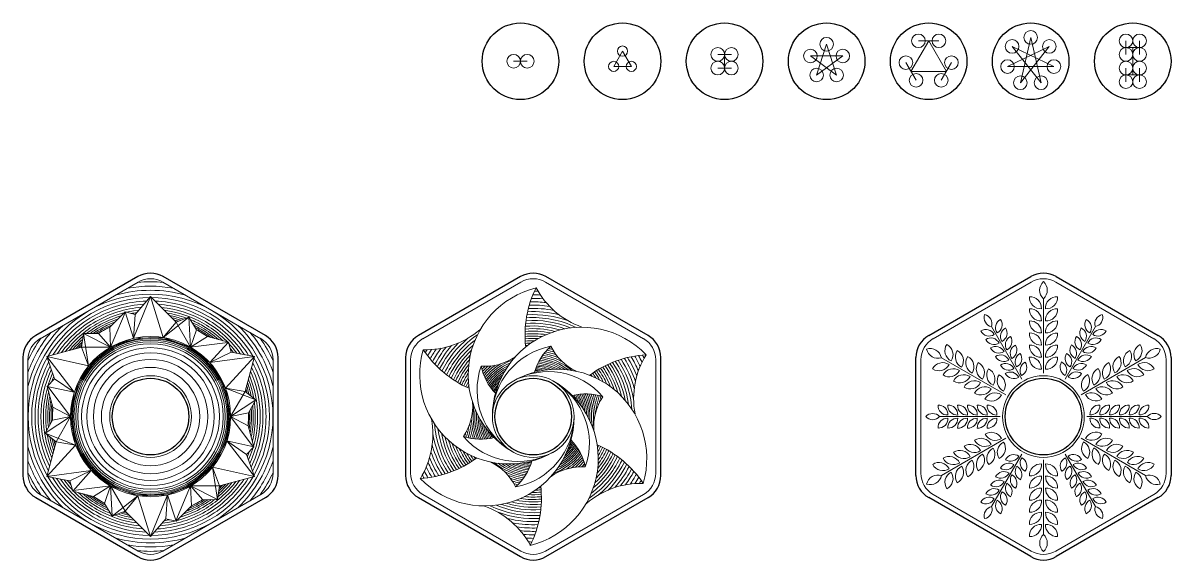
# Model space of a CAD drawing. Header units: millimetres. Extents: x -446 to 255, y -612 to 225.
# Drawn here: x -446.2 to -108.8, y -416.5 to -258.8 of the extents above; entities that cross this region are included whole.
import ezdxf

# ---------------------------------------------------------------- set-up
doc = ezdxf.new("R2010")
doc.units = ezdxf.units.MM
doc.layers.get('0').update_dxf_attribs({"color": 1, "true_color": 0xff0000})
doc.layers.add('Vector Engrave', color=5, linetype='Continuous', lineweight=0, true_color=0x0000ff)

msp = doc.modelspace()

# ---------------------------------------------------------------- linework, layer by layer
for p, q in [((-412.5, -333.25), (-442.5, -350.57)), ((-375, -350.57), (-405, -333.25)), ((-300, -333.25), (-330, -350.57)), ((-262.5, -350.57), (-292.5, -333.25)), ((-180, -350.57), (-150, -333.25)), ((-142.5, -333.25), (-112.5, -350.57)), ((-446.25, -357.07), (-446.25, -391.71)), ((-371.25, -391.71), (-371.25, -357.07)), ((-333.75, -357.07), (-333.75, -391.71)), ((-258.75, -391.71), (-258.75, -357.07)), ((-183.75, -391.71), (-183.75, -357.07)), ((-108.75, -357.07), (-108.75, -391.71)), ((-442.5, -398.21), (-412.5, -415.53)), ((-405, -415.53), (-375, -398.21)), ((-330, -398.21), (-300, -415.53)), ((-292.5, -415.53), (-262.5, -398.21)), ((-150, -415.53), (-180, -398.21)), ((-112.5, -398.21), (-142.5, -415.53))]:
    msp.add_line(p, q)
for centre in [(-300, -270), (-270, -270), (-240, -270), (-210, -270), (-180, -270), (-150, -270), (-120, -270), (-408.75, -374.39), (-296.25, -374.39), (-146.25, -374.39)]:
    msp.add_circle(centre, 11.25)
for centre, start, end in [((-408.75, -339.75), 60, 120), ((-296.25, -339.75), 60, 120), ((-146.25, -339.75), 60, 120), ((-438.75, -357.07), 120, 180), ((-378.75, -357.07), 360, 60), ((-326.25, -357.07), 120, 180), ((-266.25, -357.07), 360, 60), ((-176.25, -357.07), 120, 180), ((-116.25, -357.07), 360, 60), ((-438.75, -391.71), 180, 240), ((-378.75, -391.71), 300, 360), ((-326.25, -391.71), 180, 240), ((-266.25, -391.71), 300, 360), ((-176.25, -391.71), 180, 240), ((-116.25, -391.71), 300, 360), ((-408.75, -409.03), 240, 300), ((-296.25, -409.03), 240, 300), ((-146.25, -409.03), 240, 300)]:
    msp.add_arc(centre, 7.5, start, end)
at = {"layer": 'Vector Engrave'}
for p, q in [((-153.04, -276.31), (-150, -263)), ((-150, -263), (-146.96, -276.31)), ((-210, -265), (-212.94, -274.05)), ((-207.06, -274.05), (-210, -265)), ((-185.2, -273), (-180, -264)), ((-183, -264), (-177, -264)), ((-180, -264), (-174.8, -273)), ((-156.82, -271.56), (-144.53, -265.64)), ((-146.96, -276.31), (-155.47, -265.64)), ((-155.47, -265.64), (-143.18, -271.56)), ((-144.53, -265.64), (-153.04, -276.31)), ((-122, -268), (-122, -264)), ((-122, -266), (-118, -266)), ((-120, -274), (-120, -266)), ((-118, -268), (-118, -264)), ((-302, -270), (-298, -270)), ((-270, -267), (-272.6, -271.5)), ((-267.4, -271.5), (-270, -267)), ((-242, -268), (-238, -268)), ((-240, -272), (-240, -268)), ((-214.76, -268.45), (-207.06, -274.05)), ((-205.24, -268.45), (-214.76, -268.45)), ((-212.94, -274.05), (-205.24, -268.45)), ((-272.6, -271.5), (-267.4, -271.5)), ((-242, -272), (-238, -272)), ((-183.7, -275.6), (-186.7, -270.4)), ((-174.8, -273), (-185.2, -273)), ((-173.3, -270.4), (-176.3, -275.6)), ((-143.18, -271.56), (-156.82, -271.56)), ((-122, -276), (-122, -272)), ((-118, -276), (-118, -272)), ((-122, -274), (-118, -274)), ((-441.19, -351.5), (-412.35, -334.86)), ((-405.15, -334.86), (-376.31, -351.5)), ((-328.69, -351.5), (-299.85, -334.86)), ((-292.65, -334.86), (-263.81, -351.5)), ((-178.69, -351.5), (-149.85, -334.86)), ((-142.65, -334.86), (-113.81, -351.5)), ((-408.75, -339.14), (-413.78, -351.38)), ((-408.75, -339.14), (-413.25, -344.39)), ((-408.75, -339.14), (-401.25, -346.64)), ((-408.75, -339.14), (-405, -351.14)), ((-146.25, -339.75), (-146.25, -361.64)), ((-416.25, -343.64), (-420.75, -348.14)), ((-416.2, -343.8), (-420.53, -353.99)), ((-413.25, -344.39), (-416.25, -343.64)), ((-413.78, -351.38), (-416.25, -343.64)), ((-413.25, -344.39), (-413.78, -351.38)), ((-397.5, -345.14), (-405, -351.14)), ((-405, -351.14), (-401.25, -346.64)), ((-401.25, -346.64), (-397.5, -345.14)), ((-401.25, -346.64), (-396.97, -353.99)), ((-397.5, -345.14), (-395.25, -348.89)), ((-396.97, -353.99), (-397.5, -345.14)), ((-429.03, -354.02), (-428.46, -350.02)), ((-428.46, -350.02), (-424.08, -349.95)), ((-428.46, -350.02), (-427.01, -359.52)), ((-420.53, -353.99), (-428.46, -350.02)), ((-424.08, -349.95), (-423.17, -349.42)), ((-424.08, -349.95), (-420.53, -353.99)), ((-420.75, -348.14), (-423.17, -349.42)), ((-420.75, -348.14), (-420.53, -353.99)), ((-395.25, -348.89), (-396.97, -353.99)), ((-392.02, -350.87), (-396.97, -353.99)), ((-395.25, -348.89), (-394.33, -349.42)), ((-392.02, -350.87), (-394.33, -349.42)), ((-385.87, -352.52), (-392.02, -350.87)), ((-161.52, -347.96), (-152.63, -363.35)), ((-131, -347.95), (-139.88, -363.35)), ((-439.28, -356.76), (-429.03, -354.02)), ((-429.03, -354.02), (-420.53, -353.99)), ((-427.01, -359.52), (-429.03, -354.02)), ((-427.01, -359.52), (-420.53, -353.99)), ((-420.53, -353.99), (-413.78, -351.38)), ((-413.78, -351.38), (-405, -351.14)), ((-405, -351.14), (-396.97, -353.99)), ((-385.98, -352.64), (-396.97, -353.99)), ((-396.97, -353.99), (-391.34, -358.53)), ((-391.34, -358.53), (-385.87, -352.52)), ((-385.02, -355.49), (-385.87, -352.52)), ((-444.79, -391.04), (-444.79, -357.74)), ((-439.28, -356.76), (-436.98, -363.29)), ((-439.28, -356.76), (-427.01, -359.52)), ((-439.28, -356.76), (-431.19, -367.24)), ((-385.02, -355.49), (-391.34, -358.53)), ((-378.22, -356.76), (-391.34, -358.53)), ((-378.22, -356.76), (-386.74, -366.01)), ((-378.22, -356.76), (-385.02, -355.49)), ((-378.22, -356.76), (-380.97, -367.01)), ((-372.71, -357.74), (-372.71, -391.04)), ((-332.29, -391.04), (-332.29, -357.74)), ((-260.21, -357.74), (-260.21, -391.04)), ((-182.29, -391.04), (-182.29, -357.74)), ((-176.25, -357.09), (-157.3, -368.02)), ((-116.26, -357.07), (-135.21, -368.01)), ((-110.21, -357.74), (-110.21, -391.04)), ((-431.19, -367.24), (-427.01, -359.52)), ((-391.34, -358.53), (-386.74, -366.01)), ((-436.98, -363.29), (-439.13, -365.51)), ((-436.98, -363.29), (-431.19, -367.24)), ((-146.25, -361.64), (-146.25, -361.64)), ((-439.13, -365.51), (-437.48, -371.66)), ((-431.19, -367.24), (-439.13, -365.51)), ((-438.97, -365.54), (-432.3, -374.39)), ((-432.3, -374.39), (-431.19, -367.24)), ((-386.74, -366.01), (-380.97, -367.01)), ((-377.79, -369.51), (-386.74, -366.01)), ((-386.74, -366.01), (-385.2, -374.39)), ((-380.97, -367.01), (-385.2, -374.39)), ((-380.97, -367.01), (-377.79, -369.51)), ((-385.2, -374.39), (-377.79, -369.51)), ((-377.79, -369.51), (-379.92, -373.33)), ((-157.3, -368.02), (-157.3, -368.02)), ((-135.21, -368.01), (-135.21, -368.01)), ((-432.3, -374.39), (-439.71, -379.27)), ((-437.48, -371.66), (-437.58, -374.39)), ((-437.58, -375.45), (-437.58, -374.39)), ((-437.58, -375.45), (-432.3, -374.39)), ((-437.48, -371.66), (-432.3, -374.39)), ((-436.53, -381.77), (-432.3, -374.39)), ((-430.76, -382.77), (-432.3, -374.39)), ((-385.2, -374.39), (-386.31, -381.53)), ((-379.92, -373.33), (-385.2, -374.39)), ((-380.02, -377.12), (-385.2, -374.39)), ((-378.53, -383.23), (-385.2, -374.39)), ((-380.02, -377.12), (-379.92, -374.39)), ((-379.92, -373.33), (-379.92, -374.39)), ((-176.77, -374.4), (-159, -374.39)), ((-115.73, -374.38), (-133.5, -374.38)), ((-439.71, -379.27), (-437.58, -375.45)), ((-378.37, -383.27), (-380.02, -377.12)), ((-436.53, -381.77), (-439.71, -379.27)), ((-439.71, -379.27), (-430.76, -382.77)), ((-176.24, -391.72), (-157.29, -380.77)), ((-157.29, -380.77), (-157.29, -380.77)), ((-116.25, -391.7), (-135.21, -380.76)), ((-135.21, -380.76), (-135.21, -380.76)), ((-439.28, -392.01), (-436.53, -381.77)), ((-439.28, -392.01), (-430.76, -382.77)), ((-430.76, -382.77), (-436.53, -381.77)), ((-426.16, -390.25), (-430.76, -382.77)), ((-386.31, -381.53), (-390.49, -389.26)), ((-378.22, -392.01), (-386.31, -381.53)), ((-386.31, -381.53), (-378.37, -383.27)), ((-380.52, -385.49), (-386.31, -381.53)), ((-380.52, -385.49), (-378.37, -383.27)), ((-378.22, -392.01), (-380.52, -385.49)), ((-161.5, -400.83), (-152.62, -385.43)), ((-152.62, -385.43), (-152.62, -385.43)), ((-146.24, -409.02), (-146.25, -387.14)), ((-146.25, -387.14), (-146.25, -387.14)), ((-130.98, -400.82), (-139.87, -385.43)), ((-439.28, -392.01), (-426.16, -390.25)), ((-432.48, -393.29), (-426.16, -390.25)), ((-426.16, -390.25), (-431.63, -396.26)), ((-420.53, -394.78), (-426.16, -390.25)), ((-390.49, -389.26), (-396.97, -394.78)), ((-378.22, -392.01), (-390.49, -389.26)), ((-390.49, -389.26), (-388.47, -394.76)), ((-389.04, -398.76), (-390.49, -389.26)), ((-439.28, -392.01), (-432.48, -393.29)), ((-432.48, -393.29), (-431.63, -396.26)), ((-431.52, -396.14), (-420.53, -394.78)), ((-425.48, -397.91), (-420.53, -394.78)), ((-422.25, -399.89), (-420.53, -394.78)), ((-416.25, -402.14), (-420.53, -394.78)), ((-412.5, -397.64), (-420.53, -394.78)), ((-420.53, -394.78), (-420, -403.64)), ((-396.97, -394.78), (-403.72, -397.4)), ((-401.3, -404.98), (-396.97, -394.78)), ((-388.47, -394.76), (-396.97, -394.78)), ((-396.97, -394.78), (-389.04, -398.76)), ((-396.75, -400.64), (-396.97, -394.78)), ((-393.42, -398.83), (-396.97, -394.78)), ((-388.47, -394.76), (-389.04, -398.76)), ((-378.22, -392.01), (-388.47, -394.76)), ((-412.35, -413.92), (-441.19, -397.28)), ((-431.63, -396.26), (-425.48, -397.91)), ((-425.48, -397.91), (-423.17, -399.36)), ((-420, -403.64), (-412.5, -397.64)), ((-412.5, -397.64), (-416.25, -402.14)), ((-403.72, -397.4), (-412.5, -397.64)), ((-408.75, -409.64), (-412.5, -397.64)), ((-408.75, -409.64), (-403.72, -397.4)), ((-376.31, -397.28), (-405.15, -413.92)), ((-404.25, -404.39), (-403.72, -397.4)), ((-403.72, -397.4), (-401.25, -405.14)), ((-299.85, -413.92), (-328.69, -397.28)), ((-263.81, -397.28), (-292.65, -413.92)), ((-149.85, -413.92), (-178.69, -397.28)), ((-113.81, -397.28), (-142.65, -413.92)), ((-422.25, -399.89), (-423.17, -399.36)), ((-420, -403.64), (-422.25, -399.89)), ((-401.25, -405.14), (-396.75, -400.64)), ((-396.75, -400.64), (-394.33, -399.36)), ((-393.42, -398.83), (-394.33, -399.36)), ((-389.04, -398.76), (-393.42, -398.83)), ((-416.25, -402.14), (-420, -403.64)), ((-408.75, -409.64), (-416.25, -402.14)), ((-408.75, -409.64), (-404.25, -404.39)), ((-404.25, -404.39), (-401.25, -405.14))]:
    msp.add_line(p, q, dxfattribs=at)
for centre, radius in [((-210, -265), 2), ((-183, -264), 2), ((-177, -264), 2), ((-150, -263), 2), ((-122, -264), 2), ((-118, -264), 2), ((-270, -267), 1.5), ((-242, -268), 2), ((-238, -268), 2), ((-214.76, -268.45), 2), ((-205.24, -268.45), 2), ((-155.47, -265.64), 2), ((-144.53, -265.64), 2), ((-122, -268), 2), ((-118, -268), 2), ((-302, -270), 2), ((-298, -270), 2), ((-272.6, -271.5), 1.5), ((-267.4, -271.5), 1.5), ((-242, -272), 2), ((-238, -272), 2), ((-186.7, -270.4), 2), ((-173.3, -270.4), 2), ((-156.82, -271.56), 2), ((-143.18, -271.56), 2), ((-122, -272), 2), ((-118, -272), 2), ((-212.94, -274.05), 2), ((-207.06, -274.05), 2), ((-183.7, -275.6), 2), ((-176.3, -275.6), 2), ((-153.04, -276.31), 2), ((-146.96, -276.31), 2), ((-122, -276), 2), ((-118, -276), 2), ((-408.75, -374.39), 23.55), ((-408.75, -374.39), 23.14), ((-408.75, -374.39), 22.87), ((-408.75, -374.39), 22.5), ((-408.75, -374.39), 21.98), ((-408.75, -374.39), 21.37), ((-408.75, -374.39), 20.25), ((-408.75, -374.39), 18.73), ((-408.75, -374.39), 16.8), ((-408.75, -374.39), 14.46), ((-408.75, -374.39), 12), ((-296.25, -374.39), 12), ((-146.25, -374.39), 12)]:
    msp.add_circle(centre, radius, dxfattribs=at)
for centre, radius, start, end in [((-408.75, -341.1), 7.21, 60, 120), ((-296.25, -341.1), 7.21, 60, 120), ((-146.25, -341.1), 7.21, 60, 120), ((-408.75, -374.39), 37.11, 73.8118, 106.1882), ((-408.75, -374.39), 38.31, 79.8357, 100.1643), ((-408.75, -374.39), 39.59, 84.443, 95.557), ((-289.12, -362.05), 26.25, 103.8309, 240), ((-267.49, -350.44), 31.17, 153.5506, 186.4514), ((-273.75, -324.89), 24.6, 208.3262, 250.4633), ((-144, -337.24), 3.37, 131.7584, 228.1378), ((-148.5, -337.24), 3.37, 311.7584, 48.1378), ((-408.75, -374.39), 35.99, 60, 120), ((-408.75, -374.39), 34.94, 60, 120), ((-408.75, -374.39), 33.96, 91.8883, 120), ((-408.75, -374.39), 33.96, 60, 87.7852), ((-296.25, -374.39), 33.72, 83.4998, 91.4348), ((-296.25, -374.39), 34.73, 85.1686, 90.8061), ((-296.25, -374.39), 35.77, 86.5799, 90.1309), ((-296.25, -374.39), 36.85, 87.7828, 89.4072), ((-150.21, -342.53), 3.37, 356.7584, 93.1378), ((-147.03, -339.35), 3.37, 176.7584, 273.1378), ((-142.29, -342.53), 3.37, 86.7584, 183.1378), ((-145.47, -339.35), 3.37, 266.7584, 3.1378), ((-408.75, -374.39), 35.99, 120, 180), ((-408.75, -374.39), 34.94, 120, 180), ((-408.75, -374.39), 33.06, 93.3338, 120), ((-408.75, -374.39), 32.24, 94.7639, 120), ((-408.75, -374.39), 31.49, 96.1635, 120), ((-408.75, -374.39), 30.81, 97.5156, 100.5783), ((-408.75, -374.39), 33.06, 60, 86.0721), ((-408.75, -374.39), 32.24, 60, 84.36), ((-408.75, -374.39), 31.49, 60, 82.6654), ((-408.75, -374.39), 30.81, 70.0281, 81.0082), ((-408.75, -374.39), 34.94, 0, 60), ((-408.75, -374.39), 35.99, 0, 60), ((-296.25, -374.39), 30.86, 75.6536, 93.0589), ((-296.25, -374.39), 31.78, 78.9961, 92.5596), ((-296.25, -374.39), 32.74, 81.4926, 92.0187), ((-147.03, -342.9), 3.37, 176.7584, 273.1378), ((-150.22, -346.08), 3.37, 356.7584, 93.1378), ((-142.3, -346.09), 3.37, 86.7584, 183.1378), ((-145.47, -342.91), 3.37, 266.7584, 3.1378), ((-408.75, -374.39), 37.11, 133.8118, 166.1882), ((-408.75, -374.39), 33.96, 120, 147.7852), ((-408.75, -374.39), 33.06, 120, 146.0721), ((-408.75, -374.39), 32.24, 120, 144.36), ((-408.75, -374.39), 31.49, 120, 142.6654), ((-408.75, -374.39), 30.81, 106.3755, 120), ((-408.75, -374.39), 30.21, 108.5355, 120), ((-408.75, -374.39), 29.69, 110.6497, 120), ((-408.75, -374.39), 29.24, 112.6779, 120), ((-408.75, -374.39), 30.21, 71.3183, 79.4117), ((-408.75, -374.39), 29.69, 72.5202, 77.9035), ((-408.75, -374.39), 29.24, 73.6111, 76.5144), ((-408.75, -374.39), 28.86, 74.5676, 75.2784), ((-408.75, -374.39), 30.81, 60, 67.6923), ((-408.75, -374.39), 30.21, 60, 66.1389), ((-408.75, -374.39), 29.69, 60, 64.6746), ((-408.75, -374.39), 31.49, 36.1635, 60), ((-408.75, -374.39), 32.24, 34.7639, 60), ((-408.75, -374.39), 33.06, 33.3338, 60), ((-408.75, -374.39), 33.96, 31.8883, 60), ((-408.75, -374.39), 37.11, 13.8118, 46.1882), ((-296.25, -374.39), 27.42, 70.119, 94.6632), ((-296.25, -374.39), 28.24, 67.2293, 94.319), ((-296.25, -374.39), 29.09, 64.2555, 93.9375), ((-296.25, -374.39), 29.96, 69.7923, 93.5178), ((-160.96, -345.28), 2.74, 161.7782, 258.1575), ((-164.12, -347.1), 2.74, 341.7782, 78.1575), ((-157.61, -348.31), 2.74, 116.7782, 213.1575), ((-161.14, -347.36), 2.74, 296.7782, 33.1575), ((-147.04, -346.46), 3.37, 176.7584, 273.1378), ((-150.22, -349.64), 3.37, 356.7584, 93.1378), ((-142.3, -349.64), 3.37, 86.7584, 183.1378), ((-145.48, -346.46), 3.37, 266.7584, 3.1378), ((-131.38, -347.35), 2.74, 146.7782, 243.1575), ((-134.91, -348.29), 2.74, 326.7782, 63.1575), ((-128.4, -347.1), 2.74, 101.7782, 198.1575), ((-131.56, -345.27), 2.74, 281.7782, 18.1575), ((-408.75, -374.39), 38.31, 139.8357, 160.1643), ((-408.75, -374.39), 30.81, 130.0281, 141.0082), ((-408.75, -374.39), 30.81, 120, 127.6923), ((-408.75, -374.39), 30.21, 120, 126.1389), ((-408.75, -374.39), 29.69, 120, 124.6746), ((-408.75, -374.39), 29.24, 120, 123.329), ((-408.75, -374.39), 28.86, 120, 122.1347), ((-408.75, -374.39), 28.86, 114.5672, 120), ((-408.75, -374.39), 29.24, 60, 63.329), ((-408.75, -374.39), 28.86, 60, 62.1347), ((-408.75, -374.39), 28.86, 54.5672, 60), ((-408.75, -374.39), 29.24, 52.6779, 60), ((-408.75, -374.39), 29.69, 50.6497, 60), ((-408.75, -374.39), 30.21, 48.5355, 60), ((-408.75, -374.39), 30.81, 46.3755, 60), ((-408.75, -374.39), 38.31, 19.8357, 40.1643), ((-327.87, -330.15), 24.6, 268.3262, 310.4633), ((-296.25, -374.39), 29.09, 124.2555, 153.9375), ((-282, -374.39), 26.25, 43.8309, 180), ((-296.25, -374.39), 24.36, 81.0989, 95.6813), ((-296.25, -374.39), 23.65, 83.752, 95.8488), ((-296.25, -374.39), 25.09, 78.4186, 95.4794), ((-296.25, -374.39), 25.84, 75.7019, 95.2428), ((-296.25, -374.39), 26.62, 72.939, 94.9709), ((-163.18, -351.52), 2.74, 26.7782, 123.1575), ((-162.23, -347.99), 2.74, 206.7782, 303.1575), ((-156.17, -350.81), 2.74, 116.7782, 213.1575), ((-159.69, -349.86), 2.74, 296.7782, 33.1575), ((-154.72, -353.31), 2.74, 116.7782, 213.1575), ((-158.25, -352.36), 2.74, 296.7782, 33.1575), ((-147.04, -350.02), 3.37, 176.7584, 273.1378), ((-150.22, -353.19), 3.37, 356.7584, 93.1378), ((-145.48, -350.02), 3.37, 266.7584, 3.1378), ((-142.3, -353.2), 3.37, 86.7584, 183.1378), ((-134.27, -352.35), 2.74, 146.7782, 243.1575), ((-137.8, -353.29), 2.74, 326.7782, 63.1575), ((-132.83, -349.85), 2.74, 146.7782, 243.1575), ((-136.36, -350.79), 2.74, 326.7782, 63.1575), ((-129.34, -351.51), 2.74, 56.7782, 153.1575), ((-130.28, -347.98), 2.74, 236.7782, 333.1575), ((-408.75, -374.39), 39.59, 144.443, 155.557), ((-437.58, -357.74), 7.21, 120, 180), ((-408.75, -374.39), 30.21, 131.3183, 139.4117), ((-408.75, -374.39), 29.69, 132.5202, 137.9035), ((-408.75, -374.39), 29.24, 133.6111, 136.5144), ((-408.75, -374.39), 28.86, 134.5676, 135.2784), ((-408.75, -374.39), 30.81, 37.5156, 40.5783), ((-408.75, -374.39), 39.59, 24.443, 35.557), ((-379.92, -357.74), 7.21, 360, 60), ((-325.08, -357.74), 7.21, 120, 180), ((-296.25, -374.39), 33.72, 143.4998, 151.4348), ((-296.25, -374.39), 32.74, 141.4926, 152.0187), ((-296.25, -374.39), 31.78, 138.9961, 152.5596), ((-296.25, -374.39), 30.86, 135.6536, 153.0589), ((-296.25, -374.39), 29.96, 129.7923, 153.5178), ((-296.25, -374.39), 28.24, 127.2293, 154.319), ((-296.25, -374.39), 27.42, 130.119, 154.6632), ((-287.25, -374.39), 21, 100.4872, 180), ((-296.25, -374.39), 22.96, 86.3862, 95.9824), ((-296.25, -374.39), 22.29, 89.0096, 96.0824), ((-296.25, -374.39), 21.64, 91.63, 96.1488), ((-296.25, -374.39), 21.01, 94.2553, 96.1819), ((-280.75, -365.54), 15.67, 131.189, 164.5431), ((-296.25, -374.39), 21.13, 75.5402, 76.8854), ((-276.75, -346.64), 15.99, 206.3715, 244.3995), ((-267.42, -357.74), 7.21, 360, 60), ((-175.08, -357.74), 7.21, 120, 180), ((-171.87, -355.05), 3.37, 146.7913, 243.1707), ((-176.21, -356.21), 3.37, 326.7913, 63.1707), ((-161.74, -354.02), 2.74, 26.7782, 123.1575), ((-160.79, -350.49), 2.74, 206.7782, 303.1575), ((-160.3, -356.52), 2.74, 26.7782, 123.1575), ((-159.35, -353), 2.74, 206.7782, 303.1575), ((-153.28, -355.81), 2.74, 116.7782, 213.1575), ((-156.81, -354.86), 2.74, 296.7782, 33.1575), ((-147.04, -353.57), 3.37, 176.7584, 273.1378), ((-150.23, -356.75), 3.37, 356.7584, 93.1378), ((-142.31, -356.76), 3.37, 86.7584, 183.1378), ((-145.48, -353.57), 3.37, 266.7584, 3.1378), ((-135.72, -354.85), 2.74, 146.7782, 243.1575), ((-139.25, -355.79), 2.74, 326.7782, 63.1575), ((-132.23, -356.51), 2.74, 56.7782, 153.1575), ((-133.17, -352.98), 2.74, 236.7782, 333.1575), ((-130.79, -354.01), 2.74, 56.7782, 153.1575), ((-131.73, -350.48), 2.74, 236.7782, 333.1575), ((-116.3, -356.19), 3.37, 116.765, 213.1444), ((-120.64, -355.02), 3.37, 296.765, 33.1444), ((-117.42, -357.74), 7.21, 360, 60), ((-303.38, -362.05), 26.25, 163.8309, 300), ((-302.61, -337.51), 31.17, 213.5506, 246.4514), ((-296.25, -374.39), 36.85, 147.7828, 149.4072), ((-296.25, -374.39), 35.77, 146.5799, 150.1309), ((-296.25, -374.39), 34.73, 145.1686, 150.8061), ((-296.25, -374.39), 26.62, 132.939, 154.9709), ((-296.25, -374.39), 25.84, 135.7019, 155.2428), ((-296.25, -374.39), 25.09, 138.4186, 155.4794), ((-310.53, -343.63), 15.99, 266.3715, 304.3995), ((-296.25, -374.39), 17.18, 52.959, 82.8585), ((-296.25, -374.39), 17.69, 50.0644, 82.0687), ((-296.25, -374.39), 18.22, 61.9253, 81.2313), ((-296.25, -374.39), 18.77, 66.5321, 80.3438), ((-296.25, -374.39), 19.33, 69.5948, 79.4031), ((-296.25, -374.39), 19.91, 71.9664, 78.4061), ((-296.25, -374.39), 20.51, 73.9076, 77.3487), ((-261.13, -387.32), 31.17, 93.5506, 126.4514), ((-296.25, -374.39), 30.86, 15.6536, 33.0589), ((-296.25, -374.39), 31.78, 18.9961, 32.5596), ((-296.25, -374.39), 32.74, 21.4926, 32.0187), ((-296.25, -374.39), 33.72, 23.4998, 31.4348), ((-242.13, -369.12), 24.6, 148.3262, 190.4633), ((-296.25, -374.39), 34.73, 25.1686, 30.8061), ((-296.25, -374.39), 35.77, 26.5799, 30.1309), ((-296.25, -374.39), 36.85, 27.7828, 29.4072), ((-179.56, -357.78), 3.37, 11.7913, 108.1707), ((-177.31, -353.88), 3.37, 191.7913, 288.1707), ((-168.79, -356.83), 3.37, 146.7913, 243.1707), ((-173.14, -357.99), 3.37, 326.7913, 63.1707), ((-165.71, -358.61), 3.37, 146.7913, 243.1707), ((-170.06, -359.77), 3.37, 326.7913, 63.1707), ((-158.85, -359.02), 2.74, 26.7782, 123.1575), ((-157.91, -355.5), 2.74, 206.7782, 303.1575), ((-151.84, -358.31), 2.74, 116.7782, 213.1575), ((-155.37, -357.37), 2.74, 296.7782, 33.1575), ((-147.05, -357.13), 3.37, 176.7584, 273.1378), ((-150.23, -360.3), 3.37, 356.7584, 93.1378), ((-145.49, -357.13), 3.37, 266.7584, 3.1378), ((-142.31, -360.31), 3.37, 86.7584, 183.1378), ((-137.16, -357.35), 2.74, 146.7782, 243.1575), ((-140.69, -358.29), 2.74, 326.7782, 63.1575), ((-133.68, -359.01), 2.74, 56.7782, 153.1575), ((-134.62, -355.48), 2.74, 236.7782, 333.1575), ((-122.46, -359.74), 3.37, 116.765, 213.1444), ((-126.8, -358.57), 3.37, 296.765, 33.1444), ((-119.38, -357.97), 3.37, 116.765, 213.1444), ((-123.72, -356.8), 3.37, 296.765, 33.1444), ((-112.96, -357.76), 3.37, 71.765, 168.1444), ((-115.2, -353.86), 3.37, 251.765, 348.1444), ((-408.75, -374.39), 33.96, 151.8883, 180), ((-408.75, -374.39), 33.06, 153.3338, 180), ((-408.75, -374.39), 32.24, 154.7639, 180), ((-408.75, -374.39), 32.24, 0, 24.36), ((-408.75, -374.39), 33.06, 0, 26.0721), ((-408.75, -374.39), 33.96, 0, 27.7852), ((-296.25, -374.39), 24.36, 141.0989, 155.6813), ((-296.25, -374.39), 23.65, 143.752, 155.8488), ((-291.75, -366.6), 21, 160.4872, 240), ((-296.17, -356.54), 15.67, 191.189, 224.5431), ((-296.25, -374.39), 20.51, 133.9076, 137.3487), ((-296.25, -374.39), 19.91, 131.9664, 138.4061), ((-296.25, -374.39), 19.33, 129.5948, 139.4031), ((-296.25, -374.39), 18.77, 126.5321, 140.3438), ((-296.25, -374.39), 18.22, 121.9253, 141.2313), ((-296.25, -374.39), 17.69, 110.0644, 142.0687), ((-296.25, -374.39), 17.18, 112.959, 142.8585), ((-296.25, -374.39), 16.68, 115.9388, 143.603), ((-296.25, -374.39), 16.19, 119.021, 144.3043), ((-296.25, -374.39), 15.72, 122.2269, 144.9642), ((-289.12, -386.73), 26.25, 343.8309, 120), ((-296.25, -374.39), 13.56, 81.429, 87.6953), ((-296.25, -374.39), 13.97, 76.9647, 87.2206), ((-296.25, -374.39), 14.39, 72.896, 86.7113), ((-296.25, -374.39), 14.82, 69.124, 86.1663), ((-296.25, -374.39), 15.26, 65.5831, 85.5843), ((-296.25, -374.39), 15.72, 62.2269, 84.9642), ((-296.25, -374.39), 16.19, 59.021, 84.3043), ((-296.25, -374.39), 16.68, 55.9388, 83.603), ((-296.25, -374.39), 18.22, 47.2403, 47.883), ((-296.25, -374.39), 22.96, 26.3862, 35.9824), ((-296.25, -374.39), 23.65, 23.752, 35.8488), ((-296.25, -374.39), 24.36, 21.0989, 35.6813), ((-296.25, -374.39), 25.09, 18.4186, 35.4794), ((-296.25, -374.39), 25.84, 15.7019, 35.2428), ((-296.25, -374.39), 26.62, 12.939, 34.9709), ((-296.25, -374.39), 27.42, 10.119, 34.6632), ((-296.25, -374.39), 28.24, 7.2293, 34.319), ((-296.25, -374.39), 29.09, 4.2555, 33.9375), ((-296.25, -374.39), 29.96, 9.7923, 33.5178), ((-175.83, -361.91), 3.37, 56.7913, 153.1707), ((-177, -357.56), 3.37, 236.7913, 333.1707), ((-172.75, -363.69), 3.37, 56.7913, 153.1707), ((-173.92, -359.34), 3.37, 236.7913, 333.1707), ((-162.63, -360.38), 3.37, 146.7913, 243.1707), ((-166.98, -361.55), 3.37, 326.7913, 63.1707), ((-159.56, -362.16), 3.37, 146.7913, 243.1707), ((-163.9, -363.33), 3.37, 326.7913, 63.1707), ((-157.41, -361.53), 2.74, 26.7782, 123.1575), ((-156.46, -358), 2.74, 206.7782, 303.1575), ((-150.4, -360.81), 2.74, 116.7782, 213.1575), ((-153.92, -359.87), 2.74, 296.7782, 33.1575), ((-138.61, -359.85), 2.74, 146.7782, 243.1575), ((-142.14, -360.79), 2.74, 326.7782, 63.1575), ((-135.12, -361.51), 2.74, 56.7782, 153.1575), ((-136.07, -357.98), 2.74, 236.7782, 333.1575), ((-128.62, -363.29), 3.37, 116.765, 213.1444), ((-132.96, -362.12), 3.37, 296.765, 33.1444), ((-125.54, -361.52), 3.37, 116.765, 213.1444), ((-129.88, -360.35), 3.37, 296.765, 33.1444), ((-119.76, -363.66), 3.37, 26.765, 123.1444), ((-118.6, -359.32), 3.37, 206.765, 303.1444), ((-116.68, -361.89), 3.37, 26.765, 123.1444), ((-115.52, -357.54), 3.37, 206.765, 303.1444), ((-408.75, -374.39), 31.49, 156.1635, 180), ((-408.75, -374.39), 30.81, 157.5156, 160.5783), ((-408.75, -374.39), 30.21, 11.3183, 19.4117), ((-408.75, -374.39), 30.81, 10.0281, 21.0082), ((-408.75, -374.39), 31.49, 0, 22.6654), ((-296.25, -374.39), 22.96, 146.3862, 155.9824), ((-296.25, -374.39), 22.29, 149.0096, 156.0824), ((-296.25, -374.39), 21.64, 151.63, 156.1488), ((-296.25, -374.39), 15.26, 125.5831, 145.5843), ((-296.25, -374.39), 14.82, 129.124, 146.1663), ((-296.25, -374.39), 14.39, 132.896, 146.7113), ((-291.75, -382.18), 21, 40.4872, 120), ((-303.38, -386.73), 26.25, 283.8309, 60), ((-300.75, -382.18), 21, 340.4872, 60), ((-296.25, -374.39), 21.01, 34.2553, 36.1819), ((-296.25, -374.39), 21.64, 31.63, 36.1488), ((-296.25, -374.39), 22.29, 29.0096, 36.0824), ((-169.68, -365.46), 3.37, 56.7913, 153.1707), ((-170.84, -361.12), 3.37, 236.7913, 333.1707), ((-166.6, -367.24), 3.37, 56.7913, 153.1707), ((-167.76, -362.9), 3.37, 236.7913, 333.1707), ((-156.48, -363.94), 3.37, 146.7913, 243.1707), ((-160.82, -365.1), 3.37, 326.7913, 63.1707), ((-155.97, -364.03), 2.74, 26.7782, 123.1575), ((-155.02, -360.5), 2.74, 206.7782, 303.1575), ((-136.57, -364.01), 2.74, 56.7782, 153.1575), ((-137.51, -360.48), 2.74, 236.7782, 333.1575), ((-131.7, -365.07), 3.37, 116.765, 213.1444), ((-136.04, -363.9), 3.37, 296.765, 33.1444), ((-125.93, -367.21), 3.37, 26.765, 123.1444), ((-124.76, -362.87), 3.37, 206.765, 303.1444), ((-122.85, -365.44), 3.37, 26.765, 123.1444), ((-121.68, -361.09), 3.37, 206.765, 303.1444), ((-408.75, -374.39), 30.81, 166.3755, 180), ((-408.75, -374.39), 28.86, 14.5676, 15.2784), ((-408.75, -374.39), 29.24, 13.6111, 16.5144), ((-408.75, -374.39), 29.69, 12.5202, 17.9035), ((-296.25, -374.39), 21.01, 154.2553, 156.1819), ((-296.25, -374.39), 13.97, 136.9647, 147.2206), ((-296.25, -374.39), 13.56, 141.429, 147.6953), ((-280.83, -383.39), 15.67, 71.189, 104.5431), ((-296.25, -374.39), 14.82, 9.124, 26.1663), ((-296.25, -374.39), 15.26, 5.5831, 25.5843), ((-296.25, -374.39), 15.72, 2.2269, 24.9642), ((-296.25, -374.39), 16.19, 359.021, 24.3043), ((-296.25, -374.39), 16.68, 355.9388, 23.603), ((-296.25, -374.39), 17.18, 352.959, 22.8585), ((-296.25, -374.39), 17.69, 350.0644, 22.0687), ((-296.25, -374.39), 18.22, 1.9253, 21.2313), ((-296.25, -374.39), 18.77, 6.5321, 20.3438), ((-163.52, -369.02), 3.37, 56.7913, 153.1707), ((-164.68, -364.68), 3.37, 236.7913, 333.1707), ((-160.44, -370.8), 3.37, 56.7913, 153.1707), ((-132.09, -370.76), 3.37, 26.765, 123.1444), ((-129.01, -368.99), 3.37, 26.765, 123.1444), ((-127.84, -364.64), 3.37, 206.765, 303.1444), ((-408.75, -374.39), 30.21, 168.5355, 180), ((-408.75, -374.39), 29.69, 170.6497, 180), ((-408.75, -374.39), 29.24, 172.6779, 180), ((-408.75, -374.39), 30.21, 0, 6.1389), ((-408.75, -374.39), 30.81, 0, 7.6923), ((-330.03, -371.38), 15.99, 326.3715, 4.3995), ((-296.25, -374.39), 13.56, 21.429, 27.6953), ((-296.25, -374.39), 13.97, 16.9647, 27.2206), ((-296.25, -374.39), 14.39, 12.896, 26.7113), ((-262.47, -377.4), 15.99, 146.3715, 184.3995), ((-296.25, -374.39), 19.33, 9.5948, 19.4031), ((-296.25, -374.39), 19.91, 11.9664, 18.4061), ((-296.25, -374.39), 20.51, 13.9076, 17.3487), ((-174.52, -371.18), 2.74, 176.7782, 273.1575), ((-177.1, -373.77), 2.74, 356.7782, 93.1575), ((-171.63, -371.19), 2.74, 176.7782, 273.1575), ((-174.21, -373.77), 2.74, 356.7782, 93.1575), ((-171.33, -373.77), 2.74, 356.7782, 93.1575), ((-168.74, -371.19), 2.74, 176.7782, 273.1575), ((-168.44, -373.77), 2.74, 356.7782, 93.1575), ((-165.85, -371.19), 2.74, 176.7782, 273.1575), ((-162.97, -371.19), 2.74, 176.7782, 273.1575), ((-165.55, -373.77), 2.74, 356.7782, 93.1575), ((-161.6, -366.46), 3.37, 236.7913, 333.1707), ((-160.08, -371.19), 2.74, 176.7782, 273.1575), ((-162.66, -373.77), 2.74, 356.7782, 93.1575), ((-130.92, -366.42), 3.37, 206.765, 303.1444), ((-129.84, -373.74), 2.74, 86.7782, 183.1575), ((-132.42, -371.15), 2.74, 266.7782, 3.1575), ((-126.95, -373.74), 2.74, 86.7782, 183.1575), ((-129.53, -371.15), 2.74, 266.7782, 3.1575), ((-124.06, -373.74), 2.74, 86.7782, 183.1575), ((-126.64, -371.16), 2.74, 266.7782, 3.1575), ((-121.17, -373.74), 2.74, 86.7782, 183.1575), ((-123.75, -371.16), 2.74, 266.7782, 3.1575), ((-118.29, -373.74), 2.74, 86.7782, 183.1575), ((-120.87, -371.16), 2.74, 266.7782, 3.1575), ((-115.4, -373.75), 2.74, 86.7782, 183.1575), ((-117.98, -371.16), 2.74, 266.7782, 3.1575), ((-408.75, -374.39), 35.99, 180, 240), ((-408.75, -374.39), 34.94, 180, 240), ((-408.75, -374.39), 33.96, 180, 207.7852), ((-408.75, -374.39), 33.06, 180, 206.0721), ((-408.75, -374.39), 32.24, 180, 204.36), ((-408.75, -374.39), 31.49, 180, 202.6654), ((-408.75, -374.39), 30.81, 180, 187.6923), ((-408.75, -374.39), 30.21, 180, 186.1389), ((-408.75, -374.39), 29.69, 180, 184.6746), ((-408.75, -374.39), 29.24, 180, 183.329), ((-408.75, -374.39), 28.86, 174.5672, 180), ((-408.75, -374.39), 28.86, 180, 182.1347), ((-408.75, -374.39), 34.94, 300, 0), ((-408.75, -374.39), 35.99, 300, 0), ((-408.75, -374.39), 28.86, 354.5672, 0), ((-408.75, -374.39), 31.49, 336.1635, 0), ((-408.75, -374.39), 28.86, 0, 2.1347), ((-408.75, -374.39), 29.24, 352.6779, 0), ((-408.75, -374.39), 32.24, 334.7639, 0), ((-408.75, -374.39), 29.24, 0, 3.329), ((-408.75, -374.39), 29.69, 350.6497, 0), ((-408.75, -374.39), 33.06, 333.3338, 0), ((-408.75, -374.39), 29.69, 0, 4.6746), ((-408.75, -374.39), 30.21, 348.5355, 0), ((-408.75, -374.39), 30.81, 346.3755, 0), ((-408.75, -374.39), 33.96, 331.8883, 0), ((-310.5, -374.39), 26.25, 223.8309, 0), ((-296.25, -374.39), 17.69, 170.0644, 202.0687), ((-296.25, -374.39), 17.18, 172.959, 202.8585), ((-296.25, -374.39), 16.68, 175.9388, 203.603), ((-296.25, -374.39), 16.19, 179.021, 204.3043), ((-305.25, -374.39), 21, 280.4872, 0), ((-178.82, -376.22), 2.74, 41.7782, 138.1575), ((-178.81, -372.57), 2.74, 221.7782, 318.1575), ((-113.69, -376.21), 2.74, 41.7782, 138.1575), ((-113.68, -372.55), 2.74, 221.7782, 318.1575), ((-350.37, -379.65), 24.6, 328.3262, 10.4633), ((-296.25, -374.39), 29.09, 184.2555, 213.9375), ((-296.25, -374.39), 28.24, 187.2293, 214.319), ((-296.25, -374.39), 19.33, 189.5948, 199.4031), ((-296.25, -374.39), 18.77, 186.5321, 200.3438), ((-296.25, -374.39), 18.22, 181.9253, 201.2313), ((-296.25, -374.39), 15.72, 182.2269, 204.9642), ((-296.25, -374.39), 15.26, 185.5831, 205.5843), ((-296.25, -374.39), 14.82, 189.124, 206.1663), ((-296.25, -374.39), 14.39, 192.896, 206.7113), ((-177.1, -375.03), 2.74, 266.7782, 3.1575), ((-174.52, -377.62), 2.74, 86.7782, 183.1575), ((-174.21, -375.03), 2.74, 266.7782, 3.1575), ((-171.63, -377.62), 2.74, 86.7782, 183.1575), ((-168.75, -377.62), 2.74, 86.7782, 183.1575), ((-171.33, -375.04), 2.74, 266.7782, 3.1575), ((-165.86, -377.62), 2.74, 86.7782, 183.1575), ((-168.44, -375.04), 2.74, 266.7782, 3.1575), ((-162.97, -377.62), 2.74, 86.7782, 183.1575), ((-165.55, -375.04), 2.74, 266.7782, 3.1575), ((-162.66, -375.04), 2.74, 266.7782, 3.1575), ((-160.08, -377.63), 2.74, 86.7782, 183.1575), ((-129.84, -375), 2.74, 176.7782, 273.1575), ((-132.42, -377.59), 2.74, 356.7782, 93.1575), ((-126.95, -375.01), 2.74, 176.7782, 273.1575), ((-129.53, -377.59), 2.74, 356.7782, 93.1575), ((-124.06, -375.01), 2.74, 176.7782, 273.1575), ((-126.65, -377.59), 2.74, 356.7782, 93.1575), ((-123.76, -377.59), 2.74, 356.7782, 93.1575), ((-121.17, -375.01), 2.74, 176.7782, 273.1575), ((-118.29, -375.01), 2.74, 176.7782, 273.1575), ((-120.87, -377.59), 2.74, 356.7782, 93.1575), ((-115.4, -375.01), 2.74, 176.7782, 273.1575), ((-117.98, -377.59), 2.74, 356.7782, 93.1575), ((-408.75, -374.39), 30.81, 190.0281, 201.0082), ((-408.75, -374.39), 30.21, 191.3183, 199.4117), ((-408.75, -374.39), 29.69, 192.5202, 197.9035), ((-408.75, -374.39), 29.24, 193.6111, 196.5144), ((-296.25, -374.39), 29.96, 189.7923, 213.5178), ((-296.25, -374.39), 27.42, 190.119, 214.6632), ((-296.25, -374.39), 26.62, 192.939, 214.9709), ((-300.75, -366.6), 21, 220.4872, 300), ((-311.67, -365.39), 15.67, 251.189, 284.5431), ((-296.25, -374.39), 20.51, 193.9076, 197.3487), ((-296.25, -374.39), 19.91, 191.9664, 198.4061), ((-296.25, -374.39), 13.97, 196.9647, 207.2206), ((-296.25, -374.39), 13.56, 201.429, 207.6953), ((-296.33, -392.24), 15.67, 11.189, 44.5431), ((-164.66, -384.14), 3.37, 26.7847, 123.1641), ((-163.49, -379.8), 3.37, 206.7847, 303.1641), ((-161.58, -382.37), 3.37, 26.7847, 123.1641), ((-160.41, -378.02), 3.37, 206.7847, 303.1641), ((-130.9, -382.33), 3.37, 56.7716, 153.151), ((-132.06, -377.98), 3.37, 236.7716, 333.151), ((-127.82, -384.11), 3.37, 56.7716, 153.151), ((-128.98, -379.76), 3.37, 236.7716, 333.151), ((-408.75, -374.39), 37.11, 193.8118, 226.1882), ((-408.75, -374.39), 28.86, 194.5676, 195.2784), ((-408.75, -374.39), 37.11, 313.8118, 346.1882), ((-408.75, -374.39), 30.81, 337.5156, 340.5783), ((-296.25, -374.39), 31.78, 198.9961, 212.5596), ((-296.25, -374.39), 30.86, 195.6536, 213.0589), ((-296.25, -374.39), 25.84, 195.7019, 215.2428), ((-296.25, -374.39), 25.09, 198.4186, 215.4794), ((-296.25, -374.39), 24.36, 201.0989, 215.6813), ((-296.25, -374.39), 23.65, 203.752, 215.8488), ((-296.25, -374.39), 22.96, 206.3862, 215.9824), ((-296.25, -374.39), 16.68, 295.9388, 323.603), ((-296.25, -374.39), 16.19, 299.021, 324.3043), ((-296.25, -374.39), 15.72, 302.2269, 324.9642), ((-296.25, -374.39), 15.26, 305.5831, 325.5843), ((-296.25, -374.39), 14.82, 309.124, 326.1663), ((-296.25, -374.39), 14.39, 312.896, 326.7113), ((-296.25, -374.39), 13.97, 316.9647, 327.2206), ((-296.25, -374.39), 13.56, 321.429, 327.6953), ((-289.89, -411.27), 31.17, 33.5506, 66.4514), ((-296.25, -374.39), 21.01, 334.2553, 336.1819), ((-296.25, -374.39), 24.36, 321.0989, 335.6813), ((-296.25, -374.39), 21.64, 331.63, 336.1488), ((-296.25, -374.39), 23.65, 323.752, 335.8488), ((-296.25, -374.39), 22.29, 329.0096, 336.0824), ((-296.25, -374.39), 22.96, 326.3862, 335.9824), ((-170.82, -387.69), 3.37, 26.7847, 123.1641), ((-167.74, -385.92), 3.37, 26.7847, 123.1641), ((-166.57, -381.57), 3.37, 206.7847, 303.1641), ((-159.53, -386.66), 3.37, 116.7847, 213.1641), ((-163.88, -385.49), 3.37, 296.7847, 33.1641), ((-156.45, -384.88), 3.37, 116.7847, 213.1641), ((-160.8, -383.72), 3.37, 296.7847, 33.1641), ((-131.68, -383.68), 3.37, 146.7716, 243.151), ((-136.03, -384.84), 3.37, 326.7716, 63.151), ((-128.6, -385.46), 3.37, 146.7716, 243.151), ((-132.95, -386.62), 3.37, 326.7716, 63.151), ((-124.74, -385.89), 3.37, 56.7716, 153.151), ((-125.91, -381.54), 3.37, 236.7716, 333.151), ((-121.67, -387.67), 3.37, 56.7716, 153.151), ((-408.75, -374.39), 38.31, 199.8357, 220.1643), ((-408.75, -374.39), 38.31, 319.8357, 340.1643), ((-331.37, -361.46), 31.17, 273.5506, 306.4514), ((-296.25, -374.39), 33.72, 203.4998, 211.4348), ((-296.25, -374.39), 32.74, 201.4926, 212.0187), ((-296.25, -374.39), 22.29, 209.0096, 216.0824), ((-296.25, -374.39), 21.64, 211.63, 216.1488), ((-296.25, -374.39), 21.01, 214.2553, 216.1819), ((-315.75, -402.14), 15.99, 26.3715, 64.3995), ((-296.25, -374.39), 17.69, 230.0644, 262.0687), ((-296.25, -374.39), 17.18, 232.959, 262.8585), ((-311.75, -383.24), 15.67, 311.189, 344.5431), ((-296.25, -374.39), 13.97, 256.9647, 267.2206), ((-296.25, -374.39), 13.56, 261.429, 267.6953), ((-296.25, -374.39), 17.69, 290.0644, 322.0687), ((-296.25, -374.39), 17.18, 292.959, 322.8585), ((-296.25, -374.39), 18.22, 301.9253, 321.2313), ((-296.25, -374.39), 18.77, 306.5321, 320.3438), ((-296.25, -374.39), 19.33, 309.5948, 319.4031), ((-296.25, -374.39), 19.91, 311.9664, 318.4061), ((-296.25, -374.39), 29.09, 304.2555, 333.9375), ((-296.25, -374.39), 28.24, 307.2293, 334.319), ((-296.25, -374.39), 27.42, 310.119, 334.6632), ((-296.25, -374.39), 26.62, 312.939, 334.9709), ((-296.25, -374.39), 25.84, 315.7019, 335.2428), ((-296.25, -374.39), 25.09, 318.4186, 335.4794), ((-296.25, -374.39), 29.96, 309.7923, 333.5178), ((-176.98, -391.25), 3.37, 26.7847, 123.1641), ((-173.9, -389.47), 3.37, 26.7847, 123.1641), ((-172.73, -385.13), 3.37, 206.7847, 303.1641), ((-169.65, -383.35), 3.37, 206.7847, 303.1641), ((-165.69, -390.21), 3.37, 116.7847, 213.1641), ((-170.04, -389.05), 3.37, 296.7847, 33.1641), ((-162.61, -388.44), 3.37, 116.7847, 213.1641), ((-166.96, -387.27), 3.37, 296.7847, 33.1641), ((-156.43, -390.8), 2.74, 56.7782, 153.1575), ((-154.99, -388.3), 2.74, 56.7782, 153.1575), ((-155.93, -384.77), 2.74, 236.7782, 333.1575), ((-150.36, -387.99), 2.74, 146.7782, 243.1575), ((-153.89, -388.93), 2.74, 326.7782, 63.1575), ((-138.58, -388.91), 2.74, 116.7782, 213.1575), ((-142.1, -387.96), 2.74, 296.7782, 33.1575), ((-137.48, -388.28), 2.74, 26.7782, 123.1575), ((-136.53, -384.75), 2.74, 206.7782, 303.1575), ((-136.04, -390.78), 2.74, 26.7782, 123.1575), ((-125.53, -387.24), 3.37, 146.7716, 243.151), ((-129.87, -388.4), 3.37, 326.7716, 63.151), ((-122.45, -389.02), 3.37, 146.7716, 243.151), ((-126.79, -390.18), 3.37, 326.7716, 63.151), ((-122.83, -383.32), 3.37, 236.7716, 333.151), ((-118.59, -389.45), 3.37, 56.7716, 153.151), ((-119.75, -385.1), 3.37, 236.7716, 333.151), ((-115.51, -391.23), 3.37, 56.7716, 153.151), ((-408.75, -374.39), 39.59, 204.443, 215.557), ((-437.58, -391.04), 7.21, 180, 240), ((-408.75, -374.39), 39.59, 324.443, 335.557), ((-379.92, -391.04), 7.21, 300, 360), ((-325.08, -391.04), 7.21, 180, 240), ((-296.25, -374.39), 35.77, 206.5799, 210.1309), ((-296.25, -374.39), 34.73, 205.1686, 210.8061), ((-296.25, -374.39), 16.68, 235.9388, 263.603), ((-296.25, -374.39), 18.22, 241.9253, 261.2313), ((-296.25, -374.39), 16.19, 239.021, 264.3043), ((-296.25, -374.39), 15.72, 242.2269, 264.9642), ((-296.25, -374.39), 15.26, 245.5831, 265.5843), ((-296.25, -374.39), 14.82, 249.124, 266.1663), ((-296.25, -374.39), 14.39, 252.896, 266.7113), ((-281.97, -405.15), 15.99, 86.3715, 124.3995), ((-296.25, -374.39), 20.51, 313.9076, 317.3487), ((-296.25, -374.39), 30.86, 315.6536, 333.0589), ((-296.25, -374.39), 31.78, 318.9961, 332.5596), ((-296.25, -374.39), 32.74, 321.4926, 332.0187), ((-296.25, -374.39), 33.72, 323.4998, 331.4348), ((-296.25, -374.39), 34.73, 325.1686, 330.8061), ((-267.42, -391.04), 7.21, 300, 360), ((-175.08, -391.04), 7.21, 180, 240), ((-175.81, -386.9), 3.37, 206.7847, 303.1641), ((-171.85, -393.76), 3.37, 116.7847, 213.1641), ((-176.2, -392.6), 3.37, 296.7847, 33.1641), ((-168.77, -391.99), 3.37, 116.7847, 213.1641), ((-173.12, -390.82), 3.37, 296.7847, 33.1641), ((-157.88, -393.3), 2.74, 56.7782, 153.1575), ((-158.82, -389.77), 2.74, 236.7782, 333.1575), ((-157.38, -387.27), 2.74, 236.7782, 333.1575), ((-153.25, -392.99), 2.74, 146.7782, 243.1575), ((-156.78, -393.93), 2.74, 326.7782, 63.1575), ((-151.81, -390.49), 2.74, 146.7782, 243.1575), ((-155.34, -391.43), 2.74, 326.7782, 63.1575), ((-147.01, -391.65), 3.37, 86.7782, 183.1575), ((-150.19, -388.47), 3.37, 266.7782, 3.1575), ((-142.27, -388.47), 3.37, 176.7782, 273.1575), ((-145.45, -391.65), 3.37, 356.7782, 93.1575), ((-137.13, -391.41), 2.74, 116.7782, 213.1575), ((-140.66, -390.47), 2.74, 296.7782, 33.1575), ((-135.69, -393.91), 2.74, 116.7782, 213.1575), ((-139.22, -392.97), 2.74, 296.7782, 33.1575), ((-135.09, -387.25), 2.74, 206.7782, 303.1575), ((-134.59, -393.28), 2.74, 26.7782, 123.1575), ((-133.65, -389.75), 2.74, 206.7782, 303.1575), ((-119.37, -390.8), 3.37, 146.7716, 243.151), ((-123.71, -391.96), 3.37, 326.7716, 63.151), ((-116.29, -392.58), 3.37, 146.7716, 243.151), ((-120.64, -393.74), 3.37, 326.7716, 63.151), ((-116.67, -386.88), 3.37, 236.7716, 333.151), ((-117.42, -391.04), 7.21, 300, 360), ((-408.75, -374.39), 33.96, 211.8883, 240), ((-408.75, -374.39), 33.06, 213.3338, 240), ((-408.75, -374.39), 32.24, 214.7639, 240), ((-408.75, -374.39), 31.49, 216.1635, 240), ((-408.75, -374.39), 30.81, 217.5156, 220.5783), ((-408.75, -374.39), 31.49, 300, 322.6654), ((-408.75, -374.39), 32.24, 300, 324.36), ((-408.75, -374.39), 33.06, 300, 326.0721), ((-408.75, -374.39), 33.96, 300, 327.7852), ((-408.75, -374.39), 30.81, 310.0281, 321.0082), ((-408.75, -374.39), 30.21, 311.3183, 319.4117), ((-408.75, -374.39), 29.69, 312.5202, 317.9035), ((-408.75, -374.39), 29.24, 313.6111, 316.5144), ((-408.75, -374.39), 28.86, 314.5676, 315.2784), ((-296.25, -374.39), 36.85, 207.7828, 209.4072), ((-296.25, -374.39), 18.77, 246.5321, 260.3438), ((-296.25, -374.39), 19.33, 249.5948, 259.4031), ((-296.25, -374.39), 19.91, 251.9664, 258.4061), ((-296.25, -374.39), 20.51, 253.9076, 257.3487), ((-325.01, -398.34), 31.17, 333.5506, 6.4514), ((-264.63, -418.62), 24.6, 88.3262, 130.4633), ((-296.25, -374.39), 35.77, 326.5799, 330.1309), ((-296.25, -374.39), 36.85, 327.7828, 329.4072), ((-177.29, -394.92), 3.37, 71.7847, 168.1641), ((-179.54, -391.03), 3.37, 251.7847, 348.1641), ((-159.33, -395.8), 2.74, 56.7782, 153.1575), ((-160.27, -392.27), 2.74, 236.7782, 333.1575), ((-154.7, -395.49), 2.74, 146.7782, 243.1575), ((-158.23, -396.43), 2.74, 326.7782, 63.1575), ((-147.01, -395.21), 3.37, 86.7782, 183.1575), ((-150.19, -392.02), 3.37, 266.7782, 3.1575), ((-145.45, -395.21), 3.37, 356.7782, 93.1575), ((-142.27, -392.03), 3.37, 176.7782, 273.1575), ((-134.25, -396.42), 2.74, 116.7782, 213.1575), ((-137.78, -395.47), 2.74, 296.7782, 33.1575), ((-133.15, -395.78), 2.74, 26.7782, 123.1575), ((-132.2, -392.26), 2.74, 206.7782, 303.1575), ((-115.2, -394.91), 3.37, 11.7716, 108.151), ((-112.95, -391.01), 3.37, 191.7716, 288.151), ((-408.75, -374.39), 30.81, 226.3755, 240), ((-408.75, -374.39), 30.21, 228.5355, 240), ((-408.75, -374.39), 29.69, 230.6497, 240), ((-408.75, -374.39), 29.24, 232.6779, 240), ((-408.75, -374.39), 28.86, 234.5672, 240), ((-296.25, -374.39), 23.65, 263.752, 275.8488), ((-296.25, -374.39), 22.96, 266.3862, 275.9824), ((-296.25, -374.39), 22.29, 269.0096, 276.0824), ((-296.25, -374.39), 21.64, 271.63, 276.1488), ((-296.25, -374.39), 21.01, 274.2553, 276.1819), ((-162.22, -400.8), 2.74, 56.7782, 153.1575), ((-160.77, -398.3), 2.74, 56.7782, 153.1575), ((-161.71, -394.77), 2.74, 236.7782, 333.1575), ((-156.14, -397.99), 2.74, 146.7782, 243.1575), ((-159.67, -398.93), 2.74, 326.7782, 63.1575), ((-147.01, -398.76), 3.37, 86.7782, 183.1575), ((-150.19, -395.58), 3.37, 266.7782, 3.1575), ((-145.45, -398.76), 3.37, 356.7782, 93.1575), ((-142.27, -395.58), 3.37, 176.7782, 273.1575), ((-132.81, -398.92), 2.74, 116.7782, 213.1575), ((-136.33, -397.97), 2.74, 296.7782, 33.1575), ((-131.71, -398.28), 2.74, 26.7782, 123.1575), ((-130.76, -394.76), 2.74, 206.7782, 303.1575), ((-130.27, -400.79), 2.74, 26.7782, 123.1575), ((-408.75, -374.39), 30.81, 240, 247.6923), ((-408.75, -374.39), 30.21, 240, 246.1389), ((-408.75, -374.39), 29.69, 240, 244.6746), ((-408.75, -374.39), 29.24, 240, 243.329), ((-408.75, -374.39), 28.86, 240, 242.1347), ((-408.75, -374.39), 30.81, 286.3755, 300), ((-408.75, -374.39), 30.21, 288.5355, 300), ((-408.75, -374.39), 29.69, 290.6497, 300), ((-408.75, -374.39), 29.24, 292.6779, 300), ((-408.75, -374.39), 28.86, 294.5672, 300), ((-408.75, -374.39), 28.86, 300, 302.1347), ((-408.75, -374.39), 29.24, 300, 303.329), ((-408.75, -374.39), 29.69, 300, 304.6746), ((-408.75, -374.39), 30.21, 300, 306.1389), ((-408.75, -374.39), 30.81, 300, 307.6923), ((-318.75, -423.89), 24.6, 28.3262, 70.4633), ((-296.25, -374.39), 29.09, 244.2555, 273.9375), ((-296.25, -374.39), 28.24, 247.2293, 274.319), ((-296.25, -374.39), 27.42, 250.119, 274.6632), ((-296.25, -374.39), 26.62, 252.939, 274.9709), ((-296.25, -374.39), 25.84, 255.7019, 275.2428), ((-296.25, -374.39), 25.09, 258.4186, 275.4794), ((-296.25, -374.39), 24.36, 261.0989, 275.6813), ((-163.16, -397.27), 2.74, 236.7782, 333.1575), ((-160.94, -403.51), 2.74, 101.7782, 198.1575), ((-164.1, -401.68), 2.74, 281.7782, 18.1575), ((-157.59, -400.49), 2.74, 146.7782, 243.1575), ((-161.12, -401.43), 2.74, 326.7782, 63.1575), ((-147.01, -402.32), 3.37, 86.7782, 183.1575), ((-150.19, -399.14), 3.37, 266.7782, 3.1575), ((-142.27, -399.14), 3.37, 176.7782, 273.1575), ((-145.45, -402.32), 3.37, 356.7782, 93.1575), ((-131.36, -401.42), 2.74, 116.7782, 213.1575), ((-134.89, -400.47), 2.74, 296.7782, 33.1575), ((-129.32, -397.26), 2.74, 206.7782, 303.1575), ((-128.38, -401.67), 2.74, 161.7782, 258.1575), ((-131.54, -403.5), 2.74, 341.7782, 78.1575), ((-408.75, -374.39), 34.94, 240, 300), ((-408.75, -374.39), 33.96, 240, 267.7852), ((-408.75, -374.39), 33.06, 240, 266.0721), ((-408.75, -374.39), 32.24, 240, 264.36), ((-408.75, -374.39), 31.49, 240, 262.6654), ((-408.75, -374.39), 30.81, 250.0281, 261.0082), ((-408.75, -374.39), 30.21, 251.3183, 259.4117), ((-408.75, -374.39), 29.69, 252.5202, 257.9035), ((-408.75, -374.39), 29.24, 253.6111, 256.5144), ((-408.75, -374.39), 28.86, 254.5676, 255.2784), ((-408.75, -374.39), 33.96, 271.8883, 300), ((-408.75, -374.39), 33.06, 273.3338, 300), ((-408.75, -374.39), 32.24, 274.7639, 300), ((-408.75, -374.39), 31.49, 276.1635, 300), ((-408.75, -374.39), 30.81, 277.5156, 280.5783), ((-296.25, -374.39), 29.96, 249.7923, 273.5178), ((-296.25, -374.39), 30.86, 255.6536, 273.0589), ((-147.02, -405.87), 3.37, 86.7782, 183.1575), ((-150.19, -402.69), 3.37, 266.7782, 3.1575), ((-142.27, -402.7), 3.37, 176.7782, 273.1575), ((-145.46, -405.87), 3.37, 356.7782, 93.1575), ((-408.75, -374.39), 35.99, 240, 300), ((-296.25, -374.39), 31.78, 258.9961, 272.5596), ((-296.25, -374.39), 32.74, 261.4926, 272.0187), ((-296.25, -374.39), 33.72, 263.4998, 271.4348), ((-147.02, -409.43), 3.37, 86.7782, 183.1575), ((-150.2, -406.25), 3.37, 266.7782, 3.1575), ((-142.28, -406.25), 3.37, 176.7782, 273.1575), ((-145.46, -409.43), 3.37, 356.7782, 93.1575), ((-408.75, -374.39), 37.11, 253.8118, 286.1882), ((-296.25, -374.39), 34.73, 265.1686, 270.8061), ((-296.25, -374.39), 35.77, 266.5799, 270.1309), ((-296.25, -374.39), 36.85, 267.7828, 269.4072), ((-143.99, -411.54), 3.37, 131.7782, 228.1575), ((-148.49, -411.54), 3.37, 311.7782, 48.1575), ((-408.75, -374.39), 38.31, 259.8357, 280.1643), ((-408.75, -374.39), 39.59, 264.443, 275.557), ((-408.75, -407.68), 7.21, 240, 300), ((-296.25, -407.68), 7.21, 240, 300), ((-146.25, -407.68), 7.21, 240, 300)]:
    msp.add_arc(centre, radius, start, end, dxfattribs=at)

doc.saveas('drawing.dxf')
